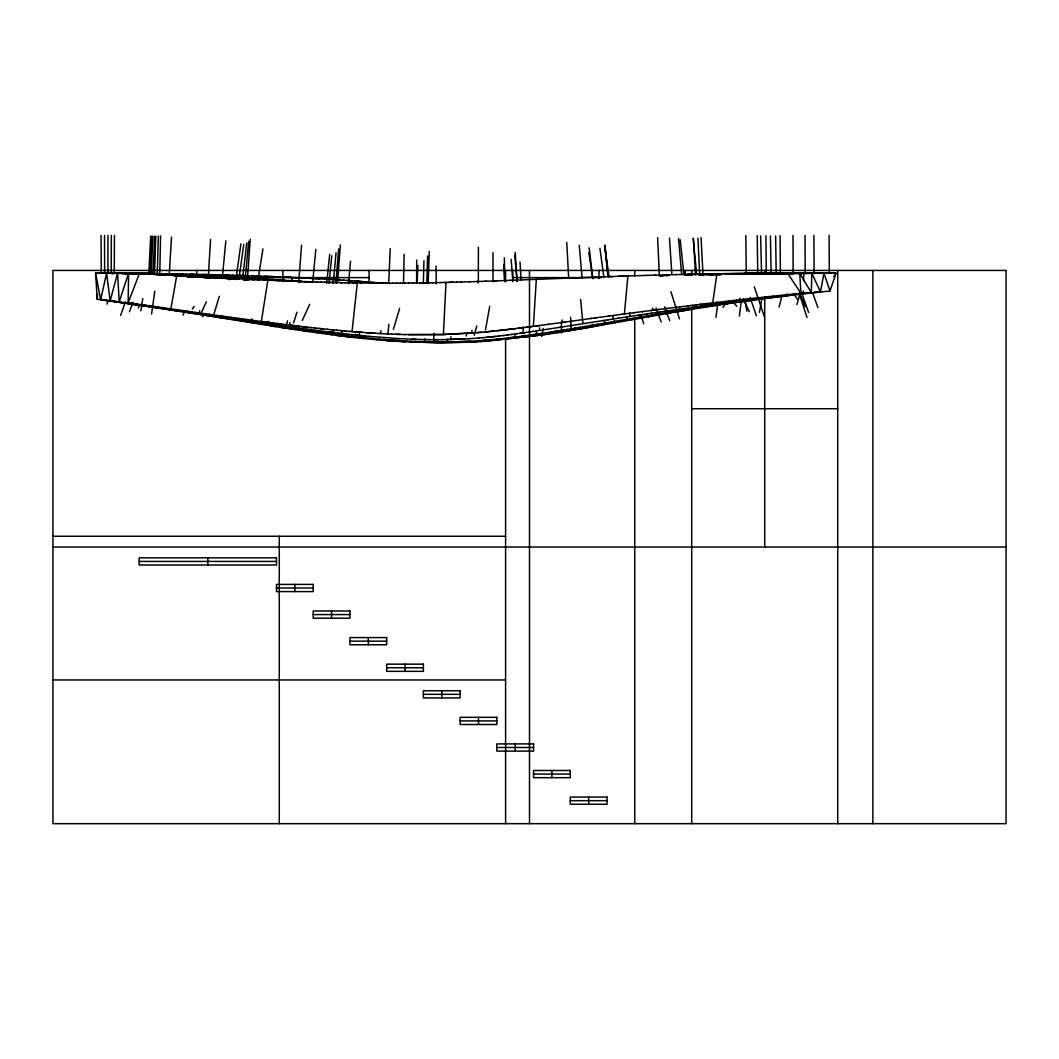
<?xml version="1.0" encoding="UTF-8"?>
<svg xmlns="http://www.w3.org/2000/svg" width="1059" height="1059" viewBox="0 0 1059 1059"><rect width="100%" height="100%" fill="white"/><g stroke="black" fill="none" stroke-linecap="round" stroke-linejoin="round"><path stroke-width="1.5" d="M107.952 273.196L107.952 235.376M478.337 282.925L478.403 247.21M111.208 273.209L111.354 235.389M416.624 282.793L416.703 260.077M114.24 273.182L114.478 235.35M132.481 303.364L128.165 302.728L128.576 273.196L141.588 273.738M561.336 332.91L561.535 321.79M159.777 273.765L160.571 235.945M403.505 283.441L404.128 254.266M423.348 283.534L423.931 260.752M426.803 283.64L427.571 255.96M716.89 304.026L716.943 302.159M157.248 273.857L158.334 236.051M807.037 293.078L811.287 292.615L811.829 273.196L820.473 291.874L796.884 294.164M815.708 273.248L803.781 273.235L803.543 280.834M803.132 293.515L803.212 290.973M154.508 273.91L155.805 236.104M428.207 282.488L429.279 251.539M153.158 274.215L154.508 236.409M151.344 273.924L152.761 236.131M150.246 274.162L151.741 236.356M417.127 283.375L417.881 265.478M388.746 282.647L390.228 248.666M539.494 330.461L539.613 327.853M445.998 282.435L443.403 334.525M148.816 273.963L150.682 236.183M169.255 274.837L171.492 237.084M208.279 277.167L210.556 239.4M536.331 279.351L533.365 326.344M110.97 301.087L97.203 299.22L97.534 294.349M629.681 316.482L629.84 314.166M247.568 276.889L250.228 239.294M337.556 282.224L340.376 244.841M298.678 282.634L301.55 245.251M335.915 283.084L338.668 248.958M450.763 339.515L450.988 336.709M522.894 332.91L523.411 326.847M627.894 275.975L624.413 313.967M433.621 339.687L434.164 333.32M268.682 321.354L268.47 323.829L273.023 324.478M333.294 283.521L336.06 252.651M359.2 335.399L359.438 332.725M348.517 283.68L350.569 261.11M222.231 278.557L225.845 240.922M245.145 278.848L248.719 241.306M312.736 281.654L315.847 249.302M342.136 333.545L342.428 330.633M387.898 333.969L388.865 324.213M514.767 337.186L515.058 334.287M328.992 283.362L331.798 255.748M326.675 283.349L329.706 254.319M251.592 321.38L251.883 318.838M352.038 331.599L357.307 282.952L348.914 282.819M242.537 278.835L246.773 242.988M471.679 333.108L472.023 330.249M548.35 324.332L561.733 322.518L562.051 319.964M604.464 323.141L604.795 320.506M693.632 306.223L693.367 308.381L701.217 307.176M739.367 316.085L741.194 301.696M715.95 317.356L717.618 304.37M380.591 333.585L380.962 330.779M612.804 319.063L613.161 316.469M716.89 273.778L712.707 302.927L699.973 304.436M235.905 279.51L240.909 243.795M239.03 278.438L243.782 244.285M151.569 314.02L154.786 291.238M652.529 310.3L652.847 308.129M289.954 322.518L289.57 325.087L307.136 327.152M261.348 321.499L267.874 280.158L255.153 279.563M424.394 341.766L424.844 338.84M140.821 310.896L142.766 298.664M258.052 279.55L262.936 248.931M739.553 299.856L739.817 298.188M333.082 334.048L333.532 331.335M132.243 305.416L132.759 302.397M700.82 306.21L701.19 304.118M759.435 312.392L762.017 297.844M485.485 329.945L489.708 306.342M176.76 275.38L170.896 308.884L158.082 307.044M199.291 312.908L199.688 310.697M541.745 336.444L543.214 328.568M820.473 291.874L823.942 273.196L769.456 273.434M791.602 274.506L791.854 273.222L785.063 273.209M105.331 300.399L100.645 299.737L106.602 273.196L119.667 273.196M786.837 295.342L787.208 293.859M779.093 307.031L781.886 296.242M286.751 323.869L287.545 320.851M145.877 305.76L110.149 300.862L117.589 273.196L131.157 273.526M474.22 335.213L476.775 325.947M107.012 304.132L107.912 300.968M796.884 304.595L800.074 293.714M393.366 329.415L399.614 308.447M213.693 314.867L219.345 296.321M293.515 322.955L297.01 312.18M128.576 273.196L119.217 301.855L117.589 273.196M811.856 292.933L829.991 291.04L836.054 273.196L726.077 273.712M120.673 315.37L125.399 301.868M466.106 335.981L467.204 332.963M129.436 311.756L132.772 302.927M128.165 302.728L139.563 273.196L189.508 276.095L187.39 275.975M183.075 315.145L184.306 312.246M138.252 307.865L139.589 304.886M201.647 312.14L206.32 301.828M202.64 316.787L203.963 313.888M302.318 320.4L309.652 304.33M290.682 281.164L293.436 277.484M722.94 307.494L725.494 303.523M833.737 276.584L834.505 275.459M835.273 274.334L836.054 273.196L831.302 273.235M192.275 309.096L194.128 306.382M204.917 274.533L200.283 276.121M200.138 276.161L194.869 276.928M631.998 319.739L601.459 325.206M631.786 319.778L648.743 316.734M596.799 326.04L602.372 325.047M648.24 316.826L657.427 315.198M661.385 314.497L666.429 313.623M588.46 327.496L593.093 326.688M656.858 315.304L661.928 314.404M597.739 325.868L583.813 328.303M665.886 313.716L670.903 312.842M597.567 324.319L635.426 317.832M674.861 312.153L688.218 309.89M670.387 312.935L690.296 309.546M587.467 327.668L573.912 329.984M635.268 317.859L639.437 317.157M583.946 326.635L597.951 324.253M578.135 329.27L582.794 328.475M579.405 327.403L584.356 326.569M639.252 317.184L647.433 315.807M651.616 315.105L656.276 314.338M647.181 315.847L651.867 315.066M574.865 328.158L579.829 327.324M574.825 329.826L565.493 331.374M660.459 313.636L665.078 312.882M656.051 314.377L660.684 313.61M566.737 329.508L575.302 328.091M690.124 309.572L699.43 308.05M570.483 330.554L557.1 332.725M664.853 312.921L669.46 312.167M562.673 330.156L567.068 329.442M669.248 312.206L673.828 311.465M562.951 330.117L554.572 331.454M677.985 310.79L684.829 309.705M673.617 311.492L682.525 310.075M699.284 308.076L703.48 307.401M558.834 330.779L550.534 332.089M561.799 331.97L552.917 333.373M684.776 309.718L693.42 308.368M707.531 306.766L703.269 307.441L702.686 306.554M559.933 327.324L603.511 320.506M707.24 306.806L711.582 306.13M607.681 319.858L618.443 318.203M560.132 327.297L532.809 331.467M603.246 320.546L607.919 319.818M711.211 306.183L715.606 305.508M550.64 332.076L541.599 333.466M618.403 318.203L630.727 316.337M715.169 305.574L719.643 304.886M548.747 334.009L553.182 333.333M630.608 316.35L638.868 315.105M719.127 304.966L727.996 303.642M638.709 315.132L642.932 314.497M704.95 306.62L711.251 305.482M701.084 307.203L705.109 306.594M723.085 304.37L732.312 303.006M540.699 333.598L521.346 336.338M540.567 333.611L541.718 333.439M548.88 333.995L544.074 334.71M647.062 313.888L651.537 313.226M642.747 314.523L647.248 313.861M528.534 332.102L533.18 331.414M708.789 306.051L712.853 305.442M655.653 312.617L660.114 311.968M651.364 313.252L655.825 312.59M712.641 305.482L718.479 304.423M538.912 333.863L530.122 335.134M544.194 334.697L484.929 341.329M664.205 311.372L668.626 310.737M659.942 311.995L664.377 311.346M721.497 303.986L724.515 303.549M528.891 332.049L520.009 333.32M716.48 304.913L721.007 304.264M731.795 303.073L745.311 301.153M676.939 309.546L679.176 309.228M668.467 310.764L677.098 309.519M720.769 304.304L725.269 303.655M524.629 332.658L515.759 333.903M736.151 302.45L754.008 299.962M542.486 334.935L480.773 341.607M679.15 309.228L691.103 307.547M725.044 303.681L733.569 302.252M691.037 307.56L694.969 307.017M729.333 303.086L733.808 302.464M560.767 322.638L564.924 322.082M590.657 318.534L595.846 317.819M561.733 322.518L591.597 318.402M702.673 305.945L694.876 307.017M737.382 301.722L741.115 301.206M733.622 302.49L738.083 301.868M594.973 317.938L608.819 316.059M706.512 305.429L710.351 304.899M702.541 305.972L714.521 304.343M743.458 300.888L747.138 300.385M737.911 301.894L742.359 301.286M749.256 300.61L758.376 299.379M526.23 335.69L508.227 337.98M608.568 316.098L621.607 314.338M536.172 325.973L548.919 324.266M714.362 304.37L718.704 303.787M742.2 301.312L746.648 300.716M511.523 334.472L516.117 333.863M621.156 314.404L630.092 313.212M530.546 326.715L540.103 325.444M718.531 303.814L727.043 302.689M755.769 299.234L751.281 299.829M746.502 300.73L750.937 300.147M758.032 299.419L789.564 295.461M633.706 312.736L642.734 311.558M629.523 313.292L634.315 312.657M526.323 327.271L531.777 326.556M731.213 302.146L722.715 303.258M751.44 300.081L760.587 298.89M642.085 311.65L659.386 309.427M527.581 327.099L517.917 328.343M731.054 302.159L735.383 301.603M507.274 335.028L511.881 334.432M650.517 310.552L654.714 310.022M523.384 327.641L497.081 330.779M739.42 301.087L743.749 300.531M735.237 301.616L739.566 301.074M761.606 298.466L764.624 298.082M760.574 298.89L785.606 295.792M658.897 309.48L667.647 308.381M743.603 300.557L761.421 298.347M517.467 336.855L503.846 338.483M667.236 308.434L676.079 307.335M770.37 297.354L773.441 296.97M503.038 335.544L507.632 334.975M679.865 306.858L688.376 305.826M675.814 307.362L680.196 306.819M515.018 328.7L484.89 332.01M776.194 296.626L779.318 296.242M691.951 305.389L696.531 304.846M687.94 305.879L692.454 305.336M761.381 298.347L777.438 296.441M779.106 296.268L782.005 295.924M695.962 304.913L700.581 304.357M784.918 295.567L788.081 295.196M499.001 336.021L503.382 335.504M703.957 303.959L708.034 303.483M777.385 296.441L808.983 292.8M787.803 295.223L794.303 294.773M785.553 295.805L793.919 294.945M716.175 302.53L724.753 301.537M712.111 303.006L716.718 302.464M793.866 294.508L798.658 294.27M793.787 294.958L798.407 294.428M728.34 301.127L732.775 300.624M724.29 301.59L728.764 301.074M798.287 294.442L807.408 293.409M740.784 299.723L744.927 299.26M736.442 300.213L740.903 299.71M732.391 300.663L736.773 300.174M802.894 293.475L806.031 293.131M794.316 294.495L798.552 294.018M499.318 335.994L486.888 337.318M748.806 298.823L756.973 297.923M744.795 299.273L748.938 298.81M756.814 297.95L764.995 297.063M807.329 293.422L811.922 292.919M768.821 296.639L773.004 296.202M764.823 297.076L769.006 296.626M814.834 292.165L819.295 291.688M495.241 336.458L482.838 337.689M504.336 338.417L495.85 339.317M776.869 295.792L800.922 293.29L799.717 273.196L791.801 273.222M772.845 296.216L777.002 295.765M494.09 331.096L476.749 332.711M500.285 338.867L491.839 339.687M492.157 339.661L483.804 340.376M481.501 332.314L443.324 334.538L404.379 334.551M478.761 338.033L482.97 337.675M488.08 340.018L479.767 340.667M478.853 338.033L468.925 338.734M473.082 333.003L442.013 334.565L408.536 334.657M479.886 340.654L470.686 341.223M707.015 274.758L721.113 273.963M481.064 341.58L470.54 342.15M469.243 338.708L446.885 339.595M470.898 341.21L459.54 341.7M472.407 342.057L476.749 341.832M659.717 275.896L662.59 275.75M660.035 275.883L662.749 275.737M718.651 274.81L721.139 274.691M464.875 338.959L442.437 339.661M662.471 275.75L666.813 275.552M666.588 275.565L669.314 275.433M469.071 341.302L454.986 341.819M709.371 274.771L720.875 274.334M470.726 342.136L441.312 342.745L409.846 341.991M709.662 274.758L713.912 274.585M698.344 274.784L710.51 274.347M745.84 273.765L746.688 273.738M470.487 342.15L437.883 342.732L401.096 341.541M510.12 280.357L576.837 277.789M699.192 274.744L703.017 274.599M494.196 280.939L510.557 280.344M576.559 277.789L597.475 277.021M713.607 274.599L720.358 274.347M746.118 273.752L750.196 273.606M610.09 276.571L596.733 277.048M485.194 281.257L496.989 280.834M684.498 274.824L691.818 274.585M702.872 274.599L706.631 274.466M750.063 273.606L761.858 273.196M618.363 276.293L626.041 276.042M609.852 276.584L621.99 276.174M477.344 281.522L486.015 281.231M686.881 274.744L691.17 274.599M622.493 276.161L634.831 275.764M469.521 281.773L477.834 281.509M634.778 275.764L647.049 275.393M690.865 274.612L695.525 274.466M469.693 281.773L460.533 282.038M646.877 275.393L655.164 275.155M694.836 274.493L699.231 274.36M710.271 274.347L714.587 274.228M456.628 282.157L461.327 282.025M770.237 273.606L765.114 273.738L770.793 273.646M658.897 275.049L675.589 274.625M654.899 275.168L659.214 275.049M698.808 274.374L703.454 274.255M457.303 282.131L444.912 282.462M765.683 273.725L786.585 273.196M449.268 282.356L453.278 282.25M702.951 274.268L711.555 274.056M714.375 274.228L718.69 274.122M675.338 274.625L683.637 274.427M703.613 274.241L707.584 274.149M718.505 274.122L721.272 274.069M441.021 282.554L445.257 282.449M687.635 274.347L691.633 274.255M683.214 274.44L703.533 274.016M441.246 282.541L431.887 282.74M711.013 274.069L715.527 273.977M455.502 341.805L423.56 341.739M703.454 274.016L707.478 273.937M715.05 273.99L719.498 273.91M428.035 282.806L433.237 282.713M715.116 273.818L730.975 273.579M707.346 273.95L719.22 273.752M789.22 273.54L793.773 273.46M779.834 273.699L798.168 273.394M780.589 273.685L776.194 273.765L775.625 235.905M424.169 282.872L429.213 282.793M722.834 273.685L726.673 273.632M728.539 273.752L731.438 273.712M719.71 273.897L720.557 273.884M728.989 273.752L733.199 273.685M738.772 273.752L741.3 273.712M798.076 273.394L811.326 273.196M420.317 282.938L425.175 282.859M731.239 273.712L737.104 273.632M416.465 282.991L421.151 282.925M450.949 341.898L419.311 341.62M730.948 273.579L746.37 273.407M735.423 273.659L740.956 273.593M743.881 273.685L749.679 273.619M749.017 273.752L756.854 273.659M745.046 273.672L739.513 273.738L757.754 273.54L757.225 235.654M752.089 273.712L757.794 273.646M760.071 273.752L762.414 273.725M412.613 283.031L417.127 282.978M97.203 299.22L95.614 273.196L130.614 273.368M743.55 273.553L747.906 273.513M748.131 273.632L753.717 273.579M756.55 273.659L762.109 273.606M760.415 273.738L767.179 273.672M408.761 283.071L413.116 283.031M100.645 299.737L95.614 273.196L105.238 273.129M760.216 273.394L764.042 273.368L755.716 273.434M746.264 273.407L753.982 273.341M765.18 273.474L769.787 273.434M751.665 273.474L756.378 273.434M756.656 273.54L770.74 273.54M761.024 273.619L766.425 273.566M769.747 273.646L776.3 273.593M766.014 273.685L771.746 273.632M404.909 283.11L409.092 283.071M98.977 273.196L108.15 273.169M772.037 273.315L763.791 273.368M782.217 273.354L786.506 273.328M753.836 273.341L787.605 273.196L800.922 293.29M821.837 273.288L831.394 273.235M765.842 273.46L789.802 273.5M798.155 273.447L822.075 273.288M774.447 273.606L780.814 273.566M405.081 283.097L400.381 283.137M442.781 339.661L433.502 339.687M779.887 273.275L783.951 273.248M770.515 273.328L791.854 273.222M790.702 273.301L807.62 273.222M771.879 273.315L776.022 273.288M781.092 273.354L794.621 273.275M396.503 283.15L400.726 283.137M806.429 273.262L820.315 273.222M392.637 283.163L396.768 283.15M102.326 273.196L111.049 273.196M720.345 274.149L711.661 274.056M392.796 283.163L380.896 283.15M95.614 273.196L139.563 273.196M203.209 277.617L369.075 277.617M512.781 277.617L601.459 277.617M384.854 283.163L388.825 283.163M438.32 339.687L429.226 339.661M691.712 408.734L837.722 408.734M52.95 536.264L505.593 536.264M52.95 547.04L1006.05 547.04M139.166 561.416L276.478 561.416M276.478 587.997L313.212 587.997M313.212 614.577L349.933 614.577M349.933 641.158L386.667 641.158M386.667 667.752L423.388 667.752M52.95 679.957L505.593 679.957M423.388 694.333L460.122 694.333M460.122 720.914L496.843 720.914M496.843 747.495L533.577 747.495M533.577 774.076L570.298 774.076M570.298 800.67L607.032 800.67M797.096 273.209L803.781 273.235M105.675 273.196L118.052 273.235M109.792 273.209L115.405 273.209M821.202 273.209L827.701 273.248M109.024 273.196L119.746 273.235M376.925 283.137L381.015 283.163M112.903 273.209L150.034 273.725M372.953 283.11L377.15 283.137M104.219 273.143L144.05 273.487M124.552 273.301L120.673 273.275L125.425 273.407M360.96 283.005L373.271 283.124M119.455 273.248L133.487 273.381M116.874 273.248L131.369 273.354M126.273 273.301L130.376 273.341M114.954 273.182L129.873 273.328M143.825 273.487L147.903 273.54M121.811 273.235L131.025 273.368M130.257 273.341L134.467 273.394M121.891 273.235L126.458 273.288M147.598 273.526L151.755 273.579M151.371 273.579L159.446 273.685M134.334 273.394L142.713 273.513M155.143 273.632L167.137 273.804M361.172 283.005L352.938 282.885M162.676 273.738L171.386 273.871M424.95 339.595L429.544 339.661M700.568 274.069L706.287 274.175M170.989 273.871L175.251 273.937M142.502 273.5L150.907 273.659M174.854 273.924L179.05 274.003M178.719 274.003L182.863 274.069M146.433 273.579L154.985 273.738M344.89 282.74L349.444 282.832M182.585 274.069L186.675 274.149M130.919 273.368L140.212 273.553M137.074 273.447L141.403 273.526M186.45 274.135L210.264 274.665M190.316 274.215L194.181 274.294M125.293 273.394L154.455 274.043M340.866 282.66L345.538 282.753M150.365 273.646L154.323 273.725M122.632 273.354L136.995 273.659M341.62 282.674L328.409 282.369M420.661 339.502L425.215 339.595M202.719 274.48L206.492 274.572M154.283 273.725L159.062 273.831M336.365 282.554L337.702 282.594M209.497 274.638L214.037 274.758M213.283 274.731L217.823 274.85M145.374 273.619L175.662 274.691M158.201 273.818L166.064 274.016M158.744 273.831L163.126 273.937M134.109 273.447L143.799 273.725M111.883 273.712L113.67 273.752M332.923 282.475L324.438 282.263M217.069 274.837L229.168 275.155M220.868 274.93L249.103 275.764M139.563 273.725L129.979 273.487L144.792 273.685M162.755 273.924L175.357 274.307M149.663 273.725L158.612 273.99M320.453 282.144L325.073 282.276M404.882 334.565L391.565 334.115M420.886 339.502L412.097 339.237M232.265 275.247L233.099 275.274M236.845 275.38L240.737 275.499M165.998 274.016L171.055 274.175M166.766 274.043L170.751 274.162M131.117 273.526L138.689 273.752M138.901 273.579L143.693 273.712M144.487 273.659L147.797 273.765M316.469 282.025L321.155 282.157M241.598 275.525L245.344 275.644M153.833 273.831L157.99 273.963M165.019 273.99L178.746 274.427M317.223 282.051L296.348 281.337M400.593 334.445L395.709 334.287M248.534 275.75L252.863 275.896M132.653 273.566L138.027 273.752M148.922 273.791L153.581 273.95L149.12 273.804M313.279 281.919L304.489 281.628M252.439 275.883L260.408 276.161M256.344 276.015L264.538 276.306M153.846 273.963L148.856 274.003L158.347 274.135M158.572 273.977L171.333 274.48M175.159 274.307L179.368 274.453M416.558 339.383L398.833 338.602M264.181 276.293L291.927 277.418M415.062 341.461L419.682 341.633M265.61 276.346L273.103 276.624M179.077 274.44L183.366 274.599M161.815 274.096L170.499 274.44M149.16 274.109L184.597 275.896M292.284 281.178L296.533 281.337M275.711 276.73L304.688 278.014M182.995 274.585L195.346 275.102M149.306 273.844L181.314 275.843M148.459 273.884L153.303 274.069M153.78 274.281L158.268 274.466M288.207 281.019L292.549 281.191M284.13 280.86L288.564 281.032M186.9 274.744L219.478 276.293M132.918 273.368L137.246 273.553M158.109 274.453L162.768 274.652M284.58 280.873L275.949 280.516M157.725 274.109L167.679 274.93M159.591 274.387L172.365 275.141M280.582 280.714L263.214 279.947M410.826 341.276L415.366 341.475M171.532 275.115L182.479 275.644M149.054 274.069L158.016 274.294M150.06 274.109L154.601 274.307M271.342 280.317L272.587 280.37M387.422 333.929L391.737 334.128M295.024 277.564L296.917 277.643M198.602 275.261L203.315 275.472M165.151 274.215L178.878 274.85M154.349 274.294L181.235 275.922M166.779 274.824L202.123 276.836M158.651 274.493L165.389 274.81M259.759 279.788L251.115 279.364M299.671 277.776L319.937 278.808M162.093 274.294L167.031 274.731M167.441 274.916L180.996 275.803M247.078 279.179L251.671 279.404M406.577 341.077L411.038 341.289M207.021 275.658L211.045 275.856M162.834 274.334L180.93 275.605M171.095 275.022L176.297 275.353M243.027 278.967L247.621 279.205M238.99 278.769L243.57 278.994M239.506 278.795L234.86 278.557M387.501 333.942L379.003 333.492M307.613 278.16L323.776 279.02M210.741 275.843L214.911 276.055M214.447 276.028L218.789 276.253M175.622 274.678L179.858 274.903M157.937 274.281L167.335 274.797M175.794 275.327L180.282 275.565M230.73 278.345L234.926 278.557M226.6 278.133L230.875 278.358M218.167 276.227L223.489 276.505M166.422 274.506L171.584 274.784M179.951 275.539L188.754 276.015M222.469 277.908L226.811 278.146M214.209 277.471L222.747 277.921M405.796 341.792L395.987 341.223M221.9 276.425L234.37 277.114M222.231 276.439L227.5 276.73M166.859 274.533L185.06 275.79L175.979 275.261M175.397 275.247L179.818 275.486M210.066 277.246L214.62 277.484M184.743 275.671L210.529 277.405L173.795 275.115M397.787 340.561L406.722 341.077M323.591 279.007L328.74 279.298M226.03 276.651L229.843 276.862M226.56 276.677L235.548 277.18M179.778 274.903L184.028 275.141M242.63 277.604L228.823 276.796L229.3 279.775M235.853 277.206L239.877 277.445M379.148 333.506L366.282 332.698M327.602 279.232L332.619 279.536M239.44 277.418L243.914 277.683M183.909 275.128L188.171 275.38M165.601 274.466L179.315 275.274M179.686 275.472L188.37 276.015M192.42 276.227L196.855 276.505M398.965 338.615L368.995 336.352M331.546 279.47L340.376 280.013M243.318 277.643L252.029 278.186M243.689 277.67L247.965 277.921M171.69 274.797L176.244 275.075M203.275 276.915L189.958 276.095L191.03 276.293M398.105 340.588L402.341 340.839M335.491 279.708L344.268 280.278M251.129 278.12L256.093 278.438M255.06 278.371L268.377 279.232M188.025 275.38L192.314 275.644M183.26 275.684L193.387 276.359M375.005 333.267L353.441 331.719M255.987 278.424L260.183 278.702M262.923 278.874L266.881 279.139M192.129 275.631L196.458 275.909M383.398 339.502L397.906 340.574M396.066 341.236L385.913 340.508M343.394 280.211L352.051 280.794M268.006 279.205L272.798 279.536M184.292 275.75L188.899 276.055M175.979 275.062L180.56 275.366M163.351 274.705L162.556 274.638M395.735 341.21L381.412 340.151M347.352 280.476L368.664 282.025M272.189 279.483L276.876 279.801M276.002 279.748L285.043 280.37M279.814 280.013L284.143 280.304M196.219 275.896L208.822 276.783M181.685 275.592L195.743 276.545M206.095 277.101L210.45 277.405M396.834 340.495L379.056 339.132M283.64 280.264L291.529 280.82M288.101 280.582L301.458 281.535M200.323 276.174L204.519 276.478M189.283 276.081L201.078 276.981M185.325 275.817L186.358 275.896M355.268 281.032L360.854 281.429M291.304 280.807L296.03 281.138M299.565 281.403L300.915 281.495M210.251 277.392L214.725 277.71M176.906 275.314L188.687 275.975M300.849 281.495L305.892 281.853M305.442 281.826L309.983 282.157M208.517 276.756L221.185 277.723M214.395 277.683L218.538 277.988M180.427 275.353L184.862 275.684M214.659 277.696L218.922 278.014M212.316 277.048L216.407 277.352M224.045 278.398L227.301 278.636M185.921 276.028L187.655 276.147M362.509 332.42L349.166 331.361M363.872 281.654L372.556 282.329M216.115 277.326L225.329 278.054M226.811 278.596L230.941 278.914M243.438 279.88L247.104 280.158M219.941 277.617L224.243 277.961M371.921 282.276L376.448 282.634M375.945 282.594L380.34 282.952M223.767 277.921L228.188 278.279M225.236 278.04L229.485 278.385M181.42 275.644L184.398 275.883M379.956 282.925L384.218 283.269M227.606 278.226L232.133 278.596M229.379 278.371L233.655 278.729M172.842 275.141L180.851 275.883M231.458 278.543L236.104 278.927M233.536 278.716L237.851 279.073M236.025 278.927L237.097 279.007M231.153 278.517L237.454 279.047M244.073 279.616L244.933 279.682M192.884 276.32L199.847 276.928M376.911 339.767L381.783 340.191M243.729 279.576L246.668 279.828M193.32 276.359L200.469 276.981M344.89 330.99L349.841 331.427M246.522 279.828L249.514 280.079M203.924 277.233L211.138 277.882M340.614 330.607L345.618 331.057M379.201 339.145L352.74 336.444M377.15 339.793L363.316 338.47M203.275 277.233L210.675 277.935M205.42 277.432L206.439 277.524M336.338 330.209L341.408 330.673M185.471 276.2L192.857 276.915M185.735 276.227L193.029 276.942M369.114 336.365L356.023 335.081M194.525 276.809L185.828 275.989L194.83 276.836L190.302 276.399M332.076 329.799L337.199 330.289M332.989 329.878L327.363 329.323M364.878 335.968L351.667 334.618M191.547 276.346L196.762 276.928M327.483 329.336L318.971 328.449M323.405 328.925L314.788 327.999M361.648 337.437L366.03 337.887M358.723 337.993L363.489 338.496M310.591 327.549L315.264 328.052M347.326 334.141L351.866 334.631M359.027 338.02L344.982 336.418M311.2 327.615L302.225 326.596M342.984 333.638L347.524 334.154M354.487 337.517L335.809 335.279M338.642 333.135L343.195 333.664M348.292 335.928L352.899 336.471M299.009 326.212L285.321 324.57M338.867 333.161L329.945 332.102M186.821 276.531L189.773 276.889M334.538 332.658L328.714 331.944M343.831 335.399L348.477 335.955M187.125 276.571L190.038 276.915M281.085 324.041L286.208 324.676M328.886 331.97L319.566 330.805M339.383 334.843L344.043 335.425M276.849 323.498L281.946 324.147M340.866 335.915L331.215 334.684M272.626 322.969L277.683 323.604M334.935 334.287L339.621 334.882M100.142 299.379L104.576 299.962M106.059 300.147L111.976 300.915M114.915 301.286L117.88 301.669M123.757 302.437L126.749 302.821M273.421 323.061L264.154 321.87M315.436 330.276L319.633 330.805M330.474 333.704L335.187 334.313M131.131 303.39L134.122 303.774M264.909 321.962L269.158 322.518M264.234 321.87L251.102 320.122M311.32 329.733L315.529 330.289M307.189 329.19L311.439 329.746M311.77 331.176L330.765 333.744M326.622 334.075L331.771 334.75M303.073 328.647L307.348 329.217M298.956 328.091L303.271 328.674M110.93 301.074L118.608 302.119M246.946 319.566L251.301 320.149M242.802 318.997L247.224 319.606M120.064 302.318L124.724 302.953M294.839 327.535L299.181 328.118M317.263 332.791L327.218 334.154M124.631 302.94L133.884 304.211M238.646 318.428L243.133 319.05M234.502 317.859L239.056 318.481M135.274 304.396L141.416 305.244M290.431 326.927L295.09 327.562M230.346 317.276L234.979 317.925M142.833 305.442L154.945 307.11M226.123 316.694L230.888 317.356M221.887 316.098L226.666 316.773M286.023 326.318L290.682 326.953M217.651 315.503L222.43 316.178M209.179 314.311L218.207 315.582M166.898 308.791L169.956 309.215M204.943 313.716L209.735 314.391M180.943 310.764L183.948 311.187M286.261 326.344L277.206 325.073M281.84 325.722L272.812 324.451M307.401 330.567L311.902 331.189M312.63 332.129L317.475 332.817M187.496 311.24L205.499 313.795M170.751 308.857L187.575 311.253M105.304 300.385L110.017 301.06M109.951 301.047L119.376 302.397M303.033 329.945L307.587 330.593M149.544 305.826L158.373 307.084M145.268 305.204L149.743 305.852M136.717 303.973L145.427 305.23M119.243 302.384L124.062 303.073M264.022 323.18L268.615 323.842M259.627 322.545L264.221 323.22M123.89 303.046L128.735 303.748M298.678 329.309L303.258 329.971M312.921 332.182L303.324 330.792M132.441 303.351L136.796 303.986M259.826 322.571L232.861 318.627M119.23 302.186L137.816 305.071M128.536 303.721L138.08 305.111M145.811 305.747L163.245 308.301M294.309 328.674L298.942 329.349M308.368 331.52L298.664 330.104M163.179 308.288L190.038 312.259M132.865 304.171L137.485 304.86M137.418 304.846L142.621 305.786M228.757 318.018L232.967 318.64M141.959 305.508L155.342 307.494M289.941 328.038L294.614 328.727M285.414 327.363L290.298 328.091M189.905 312.233L198.748 313.543M220.312 316.76L228.876 318.031M198.602 313.53L220.457 316.773M146.949 306.422L151.662 307.123M155.263 307.481L177.144 310.764M151.503 307.097L156.189 307.798M280.873 326.688L285.758 327.416M294.005 329.402L299.234 330.183M156.057 307.785L169.705 309.837M177.131 310.764L187.191 312.286M276.346 326.013L281.217 326.741M271.832 325.325L276.677 326.053M289.345 328.7L294.667 329.508M186.966 312.259L191.626 312.974M267.305 324.636L272.15 325.378M169.665 309.837L174.987 310.644M191.414 312.935L196.074 313.649M258.29 323.26L267.623 324.689M290.1 328.806L280.026 327.271M195.862 313.623L200.508 314.324M200.297 314.298L209.378 315.701M258.581 323.299L209.179 315.661M174.603 310.591L179.673 311.372M179.183 311.293L184.24 312.074M285.533 328.118L270.72 325.815M183.75 312.008L188.793 312.789M188.303 312.709L193.347 313.504M276.174 326.662L266.074 325.073M192.87 313.424L197.887 314.219M197.424 314.139L202.441 314.933M201.965 314.854L206.982 315.648M261.441 324.345L266.828 325.192M206.518 315.582L211.522 316.376M211.072 316.297L220.338 317.779M252.188 322.876L262.169 324.464M219.994 317.726L252.863 322.982M250.904 279.364L253.816 280.106M612.181 276.889L610.805 276.558M341.753 283.388L340.707 282.66M732.431 301.418L736.839 306.303M793.588 293.78L797.348 299.062M800.564 292.774L801.359 293.965M799.717 273.196L811.287 292.615M226.851 275.088L228.056 277.471M614.18 320.718L615.213 322.757M743.153 298.956L749.295 311.624M524.801 335.107L525.78 337.239M799.783 293.886L805.343 306.726M714.163 303.337L714.931 305.138M656.024 308.156L661.213 322.042M664.655 306.872L669.685 320.678M801.544 292.708L808.639 312.458M812.544 292.562L817.958 307.719M750.09 297.513L756.378 315.754M823.942 273.196L829.991 291.04M754.299 286.817L764.505 317.038M640.682 314.655L643.74 323.71M799.241 293.237L806.958 317.382M670.916 291.702L679.481 318.944M626.491 317.065L627.074 319.262M766.729 296.692L767.126 298.228M536.317 331.758L536.926 334.154M745.086 300.068L746.873 311.161M588.83 252.452L592.749 278.186M605.02 249.143L609.057 276.637M599.923 248.296L603.882 277.471M447.097 339.383L447.454 341.951M106.602 273.196L110.149 300.862M589.175 247.832L592.788 278.663M604.874 246.019L608.303 277.021M680.209 239.771L683.876 274.096M355.52 334.247L355.784 336.802M693.129 238.275L696.637 274.268M592.352 324.319L592.59 326.781M580.597 299.34L582.9 323.538M605.02 245.039L607.84 276.147M678.501 238.447L681.652 274.466M579.26 245.304L582.079 277.842M514.82 255.259L516.938 281.217M511.153 259.349L512.741 280.41M669.46 238.05L671.856 274.135M515.203 252.346L517.136 281.681M520.009 261.997L521.041 279.814M693.486 238.54L695.472 274.665M701.071 237.693L703.03 275.459M566.764 242.551L568.683 278.411M697.921 238.275L699.721 274.413M657.613 237.693L659.36 275.472M503.806 264.512L504.534 280.754M570.629 317.329L571.066 328.594M234.873 277.14L234.926 279.391M760.614 235.853L761.567 273.659M770.409 235.985L771.164 273.804M504.349 257.827L504.719 280.542M745.827 235.641L746.264 273.474M765.922 235.694L766.266 273.513M780.073 235.68L780.364 273.513M829.078 235.389L829.316 273.222M101.055 235.336L101.293 273.169M813.908 235.389L814.106 273.222M805.025 235.389L805.171 273.209M436.123 265.981L436.202 283.838M793.019 235.376L793.112 273.209M104.523 235.35L104.642 273.182M492.978 252.598L493.004 281.813M872.868 270.429L872.868 823.664M837.722 270.429L837.722 823.664M764.717 270.429L764.717 273.725M764.717 298.426L764.717 547.04M691.712 270.429L691.712 275.38M691.712 308.301L691.712 823.664M685.213 270.429L685.213 275.221M634.751 270.429L634.751 275.38M634.751 318.322L634.751 823.664M598.997 270.429L598.997 278.411M588.672 797.07L588.672 804.258M551.938 770.489L551.938 777.677M529.5 270.429L529.5 823.664M515.217 743.908L515.217 751.096M512.781 270.429L512.781 281.601M505.593 270.429L505.593 281.985M505.593 339.78L505.593 823.664M478.483 717.327L478.483 724.502M441.762 690.733L441.762 697.921M405.028 664.152L405.028 671.34M369.075 270.429L369.075 283.203M368.307 637.571L368.307 644.759M331.573 610.99L331.573 618.178M294.852 584.409L294.852 591.584M282.859 270.429L282.859 281.601M279.272 536.264L279.272 823.664M207.829 557.815L207.829 565.003M196.643 270.429L196.643 276.823M1006.05 270.429L52.95 270.429L52.95 823.664L1006.05 823.664L1006.05 270.429M276.478 557.815L139.166 557.815L139.166 565.003L276.478 565.003L276.478 557.815M313.212 584.409L276.478 584.409L276.478 591.584L313.212 591.584L313.212 584.409M349.933 610.99L313.212 610.99L313.212 618.178L349.933 618.178L349.933 610.99M386.667 637.571L349.933 637.571L349.933 644.759L386.667 644.759L386.667 637.571M423.388 664.152L386.667 664.152L386.667 671.34L423.388 671.34L423.388 664.152M460.122 690.733L423.388 690.733L423.388 697.921L460.122 697.921L460.122 690.733M496.843 717.327L460.122 717.327L460.122 724.502L496.843 724.502L496.843 717.327M533.577 743.908L496.843 743.908L496.843 751.096L533.577 751.096L533.577 743.908M570.298 770.489L533.577 770.489L533.577 777.677L570.298 777.677L570.298 770.489M607.032 797.07L570.298 797.07L570.298 804.258L607.032 804.258L607.032 797.07"/></g></svg>
